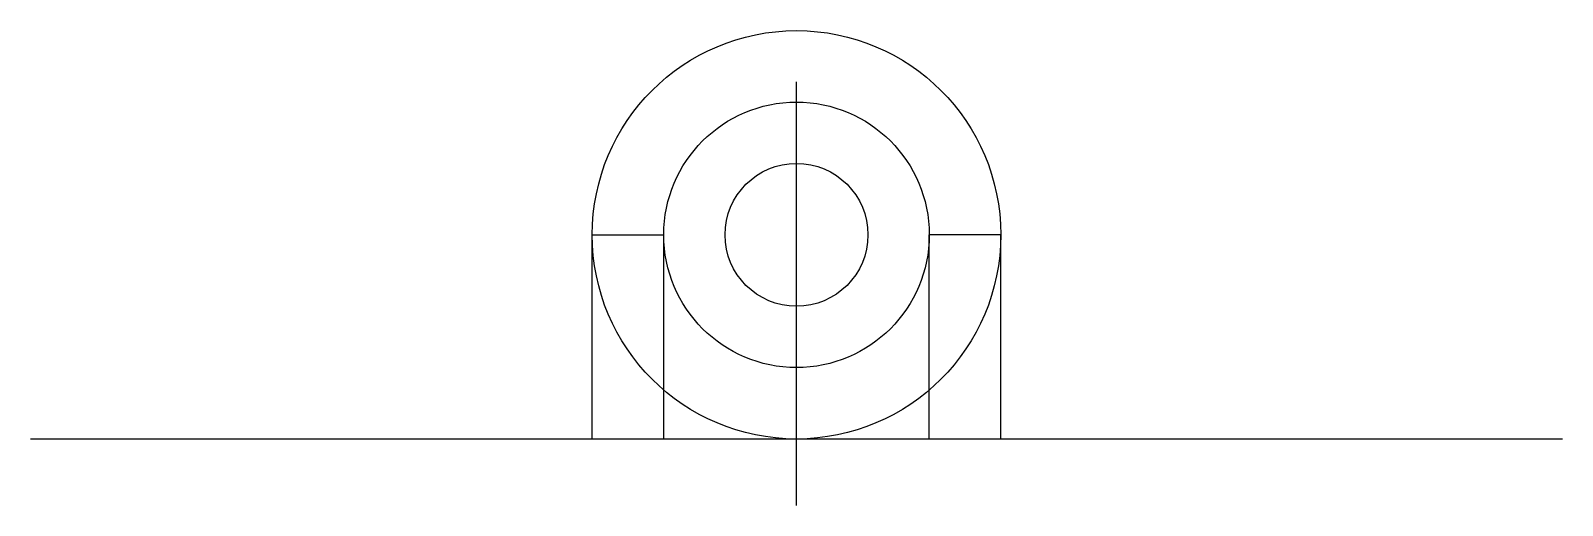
# Model space of a CAD drawing. Header units: millimetres. Extents: x -37.5 to 37.5, y 1.8 to 25.
import ezdxf

# ---------------------------------------------------------------- set-up
doc = ezdxf.new("R2010")
doc.units = ezdxf.units.MM
doc.layers.get('0').update_dxf_attribs({"linetype": 'CONTINUOUS'})

msp = doc.modelspace()

# ---------------------------------------------------------------- linework, layer by layer
for p, q in [((0, 1.75), (0, 22.5)), ((-10, 5), (-10, 15)), ((-10, 15), (-6.5, 15)), ((-6.5, 5), (-6.5, 15)), ((6.5, 5), (6.5, 15)), ((10, 15), (6.5, 15)), ((10, 5), (10, 15)), ((37.5, 5), (-37.5, 5))]:
    msp.add_line(p, q)
for radius in [10, 6.5, 3.5]:
    msp.add_circle((0, 15), radius)

doc.saveas('drawing.dxf')
